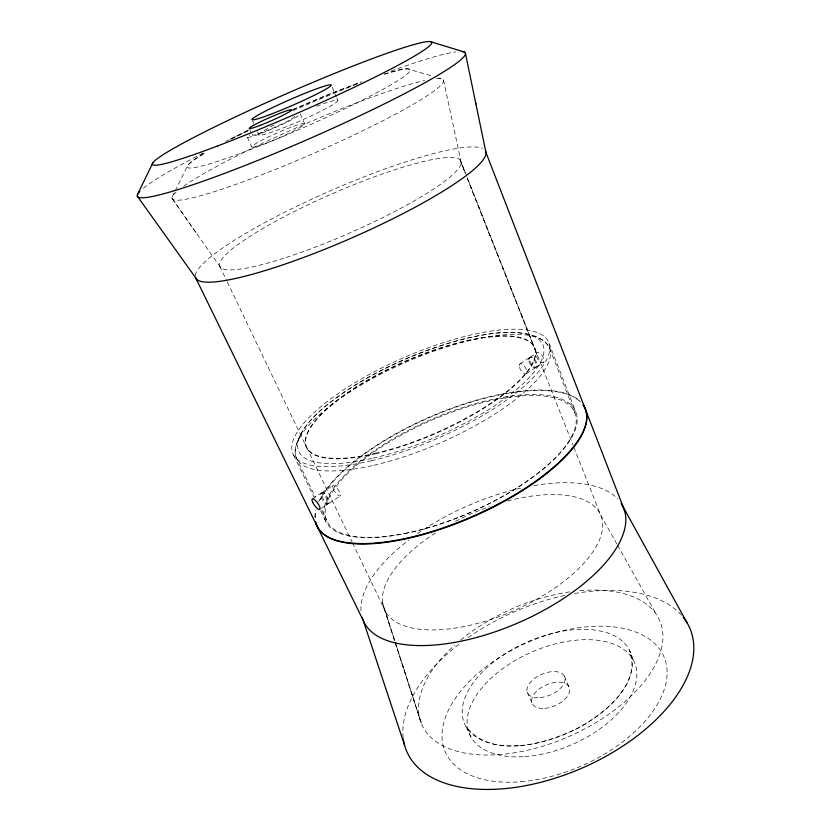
<?xml version="1.0" encoding="UTF-8"?>
<svg xmlns="http://www.w3.org/2000/svg" width="831" height="831" viewBox="0 0 831 831"><rect width="100%" height="100%" fill="white"/><g stroke="black" fill="none" stroke-linecap="round" stroke-linejoin="round"><path stroke-width="0.62" stroke-dasharray="4.16 3.12" d="M297.997 440.773C306.13 419.312 325.96 405.372 343.868 392.45C369.276 375.332 396.958 361.755 425.607 350.994C451.42 341.593 478.261 333.802 505.85 332.442C520.954 332.4 541.677 333.324 549.665 348.303L575.374 414.264M299.991 435.86C296.927 442.871 292.824 451.264 296.75 458.795L315.375 497.177M172.339 196.594L174.624 191.951M175.196 190.787L187.775 165.255L192.449 160.985L205.122 152.811M321.576 508.219L327.736 504.178M328.754 503.503L339.941 496.159M526.345 373.732L535.746 367.551M536.597 366.99L543.381 362.534M312.435 498.797L320.673 493.437M321.69 492.773L332.909 485.481M519.853 363.905L529.285 357.766M530.147 357.216L536.951 352.791M225.648 141.53L249.009 129.823M292.741 109.713L328.536 94.599L361.932 81.739M384.389 74.094L400.054 69.814L407.294 68.838L432.525 76.109M438.633 77.948L441.074 78.685M171.986 198.287L220.558 267.572L219.488 265.723L226.738 280.847M172.838 199.471L196.282 233.116M616.934 544.087L600.616 514.96L573.473 446.216M617.558 545.209L656.459 614.67M293.696 455.295L313.952 497.021M320.704 510.93L326.323 522.522M321.587 509.974L326.666 520.435M227.299 282.01L306.514 447.203M306.597 447.358L351.98 541.729M352.531 542.892L383.901 608.147L394.735 641.459M470.969 737.107L465.973 726.512C492.201 759.679 544.025 744.057 576.195 729.036C603.077 714.359 642.384 685.44 629.347 649.967L633.7 660.78M247.368 137.302L251.814 147.087M249.767 129.636L251.253 132.929M252.593 120.952L253.663 123.31M257.371 131.558L258.96 135.089M304.655 123.809A28.888 2.638 -23.7 0 0 264.372 138.943A28.888 2.638 -23.7 0 0 265.556 143.399A28.888 2.638 -23.7 0 0 304.655 123.809L300.178 113.795A28.971 2.41 -23.7 0 1 269.753 129.948A28.971 2.41 -23.7 0 1 249.716 134.986M527.197 692.088L531.913 702.714M564.332 676.008L568.923 686.697M332.244 87.328L336.264 96.822M336.773 98.016L337.77 100.385M467.126 177.876L534.136 346.735M534.884 348.521L572.995 445.011M467.095 177.855L535.247 350.09L467.167 177.221M466.7 176.027L461.028 161.619L443.629 80.659M549.083 343.39L576.06 412.508M395.13 642.685L421.597 724.123L395.224 642.134L419.593 717.963M579.809 590.706A129.823 69.908 -23.6 0 1 649.125 674.99A129.823 69.908 -23.6 0 1 468.269 753.655A129.823 69.908 -23.6 0 1 454.661 645.136M460.54 640.088A129.823 69.908 -23.6 0 1 569.91 591.869M507.554 501.041A117.971 52.924 -23.6 0 1 592.274 552.781A117.971 52.924 -23.6 0 1 418.232 629.046A117.971 52.924 -23.6 0 1 436.971 531.965M455.492 521.307A117.971 52.924 -23.6 0 1 489.552 506.578M315.178 517.838A146.36 54.171 -23.6 0 1 315.759 511.481M319.966 500.013A146.36 54.171 -23.6 0 1 448.615 409.776A146.36 54.171 -23.6 0 1 580.734 402.204M361.007 610.702A141.81 63.727 -23.6 0 1 408.769 540.036M417.567 533.637A141.81 63.727 -23.6 0 1 522.076 487.88M533.938 485.564A141.81 63.727 -23.6 0 1 617.765 498.974M403.16 737.751A154.358 85.146 -23.6 0 1 460.467 643.152M468.082 637.616A154.358 85.146 -23.6 0 1 565.329 595.318M574.564 593.531A154.358 85.146 -23.6 0 1 681.617 615.407M384.151 74.146A121.627 10.377 -23.6 0 1 378.323 91.867A121.627 10.377 -23.6 0 1 228.816 157.516A121.627 10.377 -23.6 0 1 205.247 152.717M230.53 138.985A121.627 10.377 -23.6 0 1 249.238 129.698M293.281 109.463A121.627 10.377 -23.6 0 1 360.592 82.207M436.379 78.571A148.084 15.145 -23.6 0 1 313.422 153.444A148.084 15.145 -23.6 0 1 176.027 192.221M183.641 186.248A148.084 15.145 -23.6 0 1 299.846 126.322A148.084 15.145 -23.6 0 1 424.672 80.534M314.98 517.433A146.381 54.129 -23.6 0 1 315.811 509.974M318.626 501.986A146.381 54.129 -23.6 0 1 446.112 410.275A146.381 54.129 -23.6 0 1 580.568 401.778M195.295 275.612A158.222 25.875 -23.6 0 1 325.627 192.885A158.222 25.875 -23.6 0 1 482.427 148.365M143.285 188.305A178.987 16.111 -23.6 0 1 204.042 152.603M230.883 139.265A178.987 16.111 -23.6 0 1 250.058 130.145M292.543 110.918A178.987 16.111 -23.6 0 1 357.652 83.786M391.048 71.123A178.987 16.111 -23.6 0 1 455.835 51.865M294.496 116.309A23.175 1.922 -23.7 0 1 269.067 129.678A23.175 1.922 -23.7 0 1 255.075 132.659M316.486 106.275A43.087 3.667 -23.6 0 1 330.447 106.098A43.087 3.667 -23.6 0 1 270.948 132.43A43.087 3.667 -23.6 0 1 274.043 125.055M465.215 173.056L459.948 159.781L465.194 173.035M394.818 640.898L382.624 602.974L394.829 640.909M540.171 697.604A20.266 11.167 -23.6 0 0 564.696 676.766A20.266 11.167 -23.6 0 0 533.19 679.55A20.266 11.167 -23.6 0 0 540.171 697.604M544.907 708.355A20.193 11.302 -23.6 0 0 569.287 687.466A20.193 11.302 -23.6 0 0 537.834 690.083A20.193 11.302 -23.6 0 0 544.907 708.355M524.766 756.615A89.956 50.452 -23.6 0 0 635.196 664.27A89.956 50.452 -23.6 0 0 495.951 673.92A89.956 50.452 -23.6 0 0 524.766 756.615M519.749 745.532A90.288 49.85 -23.6 0 0 630.812 653.415A90.288 49.85 -23.6 0 0 491.339 663.803A90.288 49.85 -23.6 0 0 519.749 745.532M375.3 453.819A124.39 39.026 -23.6 0 0 534.821 348.345A124.39 39.026 -23.6 0 0 351.617 390.414A124.39 39.026 -23.6 0 0 375.3 453.819M373.067 458.13A133.189 41.81 -23.6 0 0 543.007 345.104A133.189 41.81 -23.6 0 0 346.298 390.809A133.189 41.81 -23.6 0 0 373.067 458.13M373.96 465.256A138.029 43.835 -23.6 0 0 549.426 347.67A138.029 43.835 -23.6 0 0 345.073 395.026A138.029 43.835 -23.6 0 0 373.96 465.256M404.998 533.419A135.266 50.016 -23.6 0 0 574.813 412.695A135.266 50.016 -23.6 0 0 372.246 453.196A135.266 50.016 -23.6 0 0 404.998 533.419M521.016 781.722A119.249 67.353 -23.6 0 0 664.374 657.757A119.249 67.353 -23.6 0 0 478.292 673.11A119.249 67.353 -23.6 0 0 521.016 781.722M333.148 489.147A6.388 2.015 53.9 0 0 340.211 495.962A6.388 2.015 53.9 0 0 336.067 487.236A6.388 2.015 53.9 0 0 333.148 489.147M519.5 367.385A5.89 2.67 58.1 0 0 526.106 373.877A5.89 2.67 58.1 0 0 523.603 365.235A5.89 2.67 58.1 0 0 519.5 367.385M322.002 496.273A6.419 2.181 59.5 0 0 328.525 503.638A6.419 2.181 59.5 0 0 325.285 494.403A6.419 2.181 59.5 0 0 322.002 496.273M528.88 361.246A5.859 2.732 58 0 0 535.507 367.697A5.859 2.732 58 0 0 533.107 359.085A5.859 2.732 58 0 0 528.88 361.246M286.144 257.475A131.568 21.471 -23.6 0 0 460.914 161.245A131.568 21.471 -23.6 0 0 273.711 222.334A131.568 21.471 -23.6 0 0 286.144 257.475M375.082 453.362A124.411 38.984 -23.6 0 0 534.645 347.909A124.411 38.984 -23.6 0 0 351.44 390.019A124.411 38.984 -23.6 0 0 375.082 453.362M371.332 460.758A139.494 43.763 -23.6 0 0 548.699 342.341A139.494 43.763 -23.6 0 0 342.268 390.757A139.494 43.763 -23.6 0 0 371.332 460.758M404.531 533.647A136.513 50.442 -23.6 0 0 575.79 411.823A136.513 50.442 -23.6 0 0 371.291 452.833A136.513 50.442 -23.6 0 0 404.531 533.647M320.984 496.938A6.419 2.181 59.4 0 0 327.507 504.313A6.419 2.181 59.4 0 0 324.267 495.079A6.419 2.181 59.4 0 0 320.984 496.938M529.721 360.685A5.859 2.742 58 0 0 536.359 367.136A5.859 2.742 58 0 0 533.959 358.525A5.859 2.742 58 0 0 529.721 360.685M536.494 356.25A5.838 2.784 57.9 0 0 543.142 362.68A5.838 2.784 57.9 0 0 540.804 354.089A5.838 2.784 57.9 0 0 536.494 356.25"/><path stroke-width="1.25" d="M137.499 194.506L152.852 162.814M430.323 41.623L464.217 51.979M196.812 279.465L137.271 196.095M621.339 503.617L687.164 623.021M317.245 526.532L363.178 620.331L404.614 745.314M316.756 525.514L195.493 277.481A158.222 25.875 -23.6 0 0 350.516 238.476A158.222 25.875 -23.6 0 0 485.533 151.013M623.915 508.842L485.958 152.457L475.664 102.857M465.37 52.976L475.893 103.927M583.279 405.268A146.36 54.171 -23.6 0 1 472.268 517.059A146.36 54.171 -23.6 0 1 315.635 521.806M621.308 503.555A141.81 63.727 -23.6 0 1 519.614 622.222A141.81 63.727 -23.6 0 1 362.191 617.537M683.207 617.308A154.358 85.146 -23.6 0 1 581.939 768.145A154.358 85.146 -23.6 0 1 403.315 738.977M583.113 404.842A146.381 54.129 -23.6 0 1 473.66 515.906A146.381 54.129 -23.6 0 1 315.738 522.668M462.046 51.532A178.987 16.111 -23.6 0 1 303.429 141.301A178.987 16.111 -23.6 0 1 139.868 191.369M217.857 145.872A152.385 11.104 -23.6 0 0 431.694 43.222A152.385 11.104 -23.6 0 0 226.676 121.077A152.385 11.104 -23.6 0 0 217.857 145.872M312.736 502.391A6.44 1.932 54.4 0 0 319.738 509.413A6.44 1.932 54.4 0 0 315.603 500.646A6.44 1.932 54.4 0 0 312.736 502.391M260.124 125.377A23.216 1.807 -23.7 0 0 291.743 109.858A23.216 1.807 -23.7 0 0 259.552 122.219A23.216 1.807 -23.7 0 0 260.124 125.377M269.94 114.595A43.274 3.137 -23.6 0 0 331.226 85.302A43.274 3.137 -23.6 0 0 273.659 107.064A43.274 3.137 -23.6 0 0 269.94 114.595"/></g></svg>
